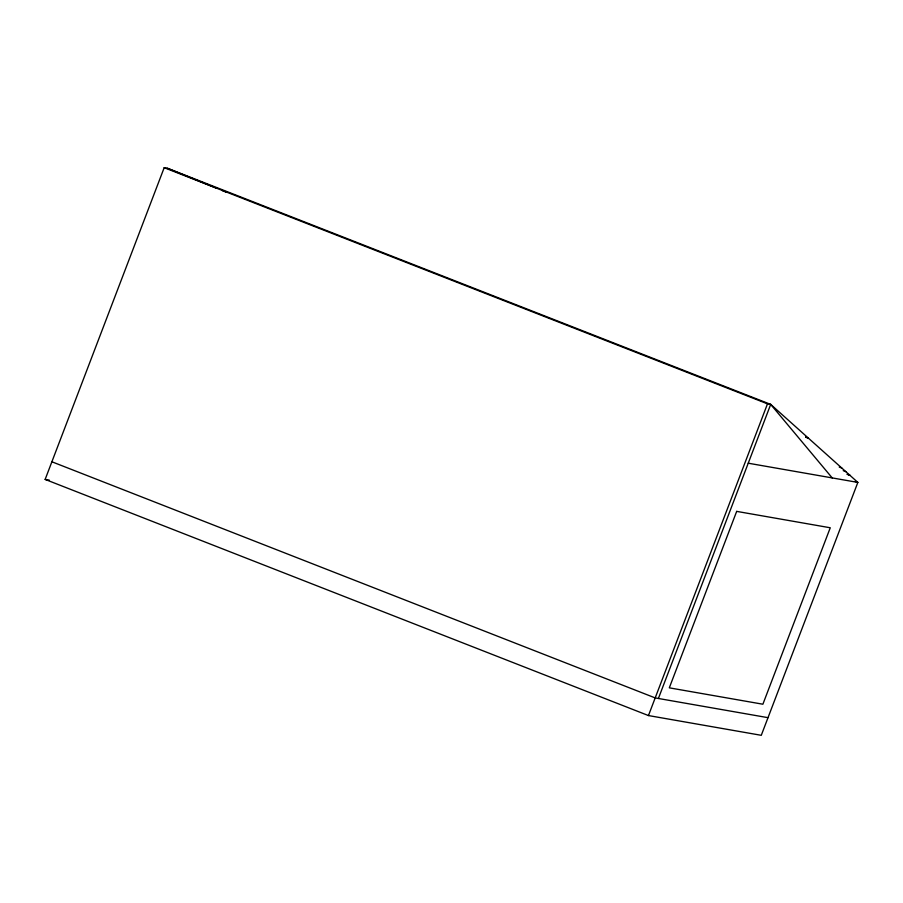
<?xml version="1.0" encoding="UTF-8"?>
<svg xmlns="http://www.w3.org/2000/svg" width="903" height="903" viewBox="0 0 903 903"><rect width="100%" height="100%" fill="white"/><g stroke="black" fill="none" stroke-linecap="round" stroke-linejoin="round"><path stroke-width="1.35" d="M45.15 479.414L164.188 167.687L167.394 168.251L770.699 404.397L857.85 482.405L761.274 735.313L648.456 715.56L45.15 479.414L49.304 480.136M648.456 715.56L767.494 403.833L770.699 404.397L832.205 477.913M658.4 698.47L770.699 404.397M748.237 463.205L857.85 482.405L855.22 481.401M768.013 717.671L655.194 697.917L51.889 461.772M843.233 470.655L845.863 471.671M164.188 167.687L767.494 403.833M839.237 467.043L841.856 468.093M167.394 168.251L216.957 188.4M222.172 190.522L226.089 192.113M736.679 511.38L669.304 687.838L762.888 704.216L830.263 527.77L736.679 511.38M849.858 475.249L847.217 474.256L849.858 475.249M808.399 438.147L805.781 437.131L808.399 438.147"/></g></svg>
